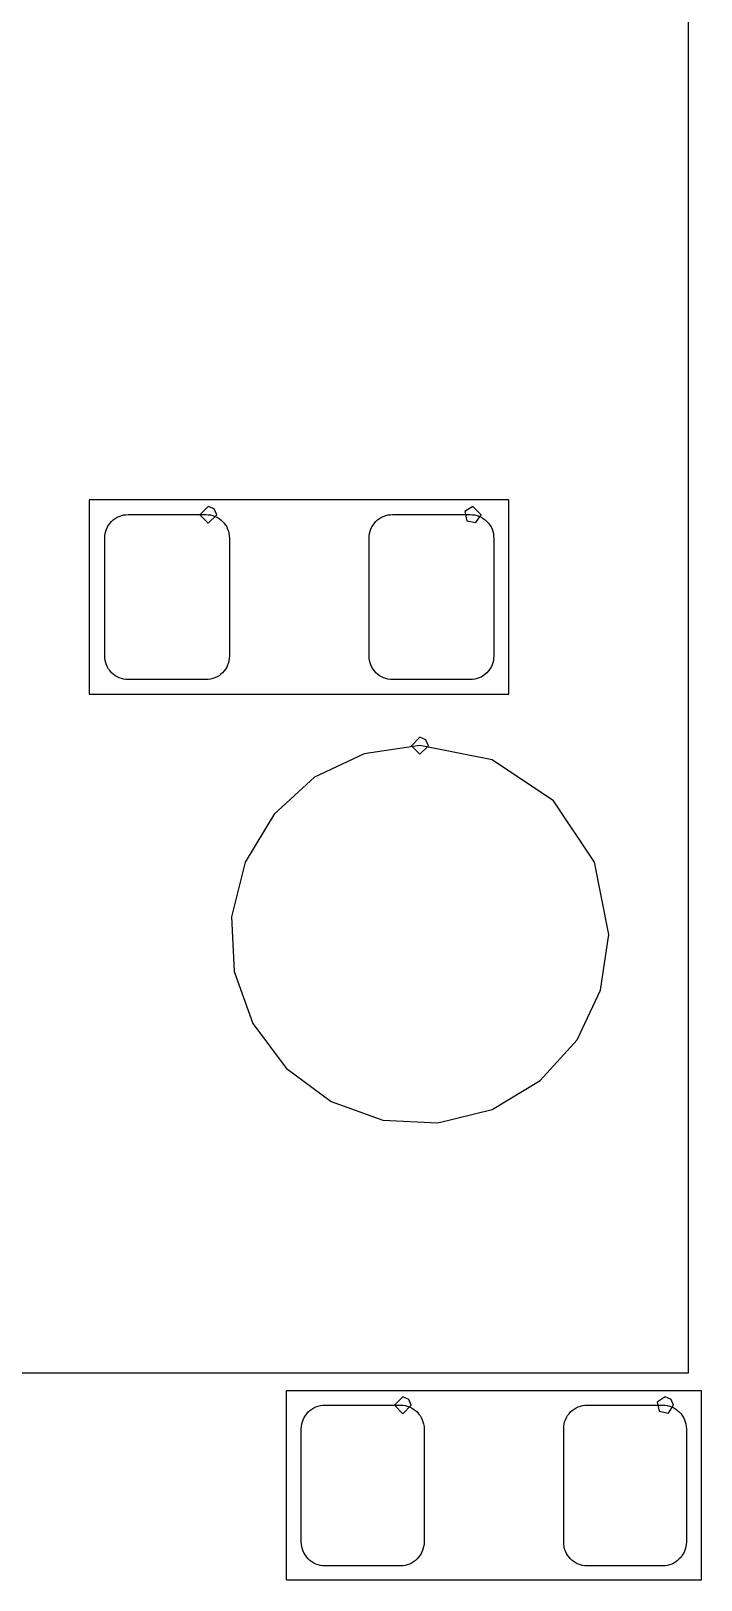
# Model space of a CAD drawing. Extents: x 114 to 258, y 8 to 198.
# Drawn here: x 195.38 to 203.3, y 169.09 to 187.4 of the extents above; entities that cross this region are included whole.
import ezdxf

# ---------------------------------------------------------------- set-up
doc = ezdxf.new("R2010")
doc.units = 0

msp = doc.modelspace()

# ---------------------------------------------------------------- linework, layer by layer
at = {"layer": 'Layer 1', "color": 7}
for points in [[(203.1492, 171.5387), (203.1492, 194.04056)], [(201.0283, 181.85872), (196.06768, 181.85872)], [(196.06768, 181.85872), (196.06768, 179.56002)], [(201.0283, 179.56002), (201.0283, 181.85872)], [(196.33184, 181.60218), (196.35216, 181.61996)], [(196.35216, 181.61996), (196.37502, 181.6352)], [(196.37502, 181.6352), (196.39788, 181.65044)], [(196.39788, 181.65044), (196.42074, 181.6606)], [(196.42074, 181.6606), (196.44868, 181.67076)], [(196.44868, 181.67076), (196.47408, 181.67838)], [(196.47408, 181.67838), (196.50202, 181.68092)], [(196.50202, 181.68092), (196.52742, 181.68346)], [(196.52742, 181.68346), (197.4469, 181.68346)], [(197.475348, 181.779904), (197.375348, 181.679904), (197.475348, 181.579904), (197.575348, 181.679904), (197.546059, 181.750615), (197.475348, 181.779904), (197.475348, 181.779904)], [(197.4469, 181.68346), (197.47484, 181.68092)], [(197.47484, 181.68092), (197.50024, 181.67838)], [(197.50024, 181.67838), (197.52818, 181.67076)], [(197.52818, 181.67076), (197.55358, 181.6606)], [(197.55358, 181.6606), (197.57898, 181.65044)], [(197.57898, 181.65044), (197.60184, 181.6352)], [(197.60184, 181.6352), (197.62216, 181.61996)], [(197.62216, 181.61996), (197.64248, 181.60218)], [(199.45604, 181.60218), (199.47636, 181.61996)], [(199.47636, 181.61996), (199.49922, 181.6352)], [(199.49922, 181.6352), (199.52208, 181.65044)], [(199.52208, 181.65044), (199.54748, 181.6606)], [(199.54748, 181.6606), (199.57288, 181.67076)], [(199.57288, 181.67076), (199.59828, 181.67838)], [(199.59828, 181.67838), (199.62622, 181.68092)], [(199.62622, 181.68092), (199.65416, 181.68346)], [(199.65416, 181.68346), (200.5711, 181.68346)], [(200.60031, 181.779904), (200.507922, 181.718172), (200.529599, 181.609193), (200.638578, 181.587516), (200.70031, 181.679904), (200.60031, 181.779904), (200.60031, 181.779904)], [(200.5711, 181.68346), (200.59904, 181.68092)], [(200.59904, 181.68092), (200.62698, 181.67838)], [(200.62698, 181.67838), (200.65238, 181.67076)], [(200.65238, 181.67076), (200.67778, 181.6606)], [(200.67778, 181.6606), (200.70318, 181.65044)], [(200.70318, 181.65044), (200.72604, 181.6352)], [(200.72604, 181.6352), (200.7489, 181.61996)], [(200.7489, 181.61996), (200.76922, 181.60218)], [(196.25056, 181.432), (196.25564, 181.4574)], [(196.25056, 181.40406), (196.25056, 181.432)], [(196.25564, 181.4574), (196.26326, 181.48534)], [(196.26326, 181.48534), (196.27088, 181.51074)], [(196.27088, 181.51074), (196.28358, 181.53614)], [(196.28358, 181.53614), (196.29628, 181.559)], [(196.29628, 181.559), (196.31406, 181.58186)], [(196.31406, 181.58186), (196.33184, 181.60218)], [(197.64248, 181.60218), (197.6628, 181.58186)], [(197.6628, 181.58186), (197.67804, 181.559)], [(197.67804, 181.559), (197.69328, 181.53614)], [(197.69328, 181.53614), (197.70344, 181.51074)], [(197.70344, 181.51074), (197.7136, 181.48534)], [(197.7136, 181.48534), (197.71868, 181.4574)], [(197.71868, 181.4574), (197.72376, 181.432)], [(197.72376, 181.432), (197.7263, 181.40406)], [(199.37476, 181.40406), (199.3773, 181.432)], [(199.3773, 181.432), (199.37984, 181.4574)], [(199.37984, 181.4574), (199.38746, 181.48534)], [(199.38746, 181.48534), (199.39508, 181.51074)], [(199.39508, 181.51074), (199.40778, 181.53614)], [(199.40778, 181.53614), (199.42302, 181.559)], [(199.42302, 181.559), (199.43826, 181.58186)], [(199.43826, 181.58186), (199.45604, 181.60218)], [(200.76922, 181.60218), (200.787, 181.58186)], [(200.787, 181.58186), (200.80224, 181.559)], [(200.80224, 181.559), (200.81748, 181.53614)], [(200.81748, 181.53614), (200.83018, 181.51074)], [(200.83018, 181.51074), (200.8378, 181.48534)], [(200.8378, 181.48534), (200.84542, 181.4574)], [(200.84542, 181.4574), (200.84796, 181.432)], [(200.84796, 181.432), (200.8505, 181.40406)], [(196.25056, 180.0096), (196.25056, 181.40406)], [(197.7263, 181.40406), (197.7263, 180.0096)], [(199.37476, 180.0096), (199.37476, 181.40406)], [(200.8505, 181.40406), (200.8505, 180.0096)], [(196.25056, 179.9842), (196.25056, 180.0096)], [(196.25564, 179.95626), (196.25056, 179.9842)], [(197.72376, 179.9842), (197.71868, 179.95626)], [(197.7263, 180.0096), (197.72376, 179.9842)], [(199.3773, 179.9842), (199.37476, 180.0096)], [(199.37984, 179.95626), (199.3773, 179.9842)], [(200.84796, 179.9842), (200.84542, 179.95626)], [(200.8505, 180.0096), (200.84796, 179.9842)], [(196.26326, 179.93086), (196.25564, 179.95626)], [(196.27088, 179.90546), (196.26326, 179.93086)], [(196.28358, 179.88006), (196.27088, 179.90546)], [(196.29628, 179.8572), (196.28358, 179.88006)], [(196.31406, 179.83434), (196.29628, 179.8572)], [(196.33184, 179.81402), (196.31406, 179.83434)], [(196.35216, 179.79624), (196.33184, 179.81402)], [(196.37502, 179.77846), (196.35216, 179.79624)], [(197.62216, 179.79624), (197.60184, 179.77846)], [(197.64248, 179.81402), (197.62216, 179.79624)], [(197.6628, 179.83434), (197.64248, 179.81402)], [(197.67804, 179.8572), (197.6628, 179.83434)], [(197.69328, 179.88006), (197.67804, 179.8572)], [(197.70344, 179.90546), (197.69328, 179.88006)], [(197.7136, 179.93086), (197.70344, 179.90546)], [(197.71868, 179.95626), (197.7136, 179.93086)], [(199.38746, 179.93086), (199.37984, 179.95626)], [(199.39508, 179.90546), (199.38746, 179.93086)], [(199.40778, 179.88006), (199.39508, 179.90546)], [(199.42302, 179.8572), (199.40778, 179.88006)], [(199.43826, 179.83434), (199.42302, 179.8572)], [(199.45604, 179.81402), (199.43826, 179.83434)], [(199.47636, 179.79624), (199.45604, 179.81402)], [(199.49922, 179.77846), (199.47636, 179.79624)], [(200.7489, 179.79624), (200.72604, 179.77846)], [(200.76922, 179.81402), (200.7489, 179.79624)], [(200.787, 179.83434), (200.76922, 179.81402)], [(200.80224, 179.8572), (200.787, 179.83434)], [(200.81748, 179.88006), (200.80224, 179.8572)], [(200.83018, 179.90546), (200.81748, 179.88006)], [(200.8378, 179.93086), (200.83018, 179.90546)], [(200.84542, 179.95626), (200.8378, 179.93086)], [(196.39788, 179.76576), (196.37502, 179.77846)], [(196.42074, 179.75306), (196.39788, 179.76576)], [(196.44868, 179.74544), (196.42074, 179.75306)], [(196.47408, 179.73782), (196.44868, 179.74544)], [(196.50202, 179.73274), (196.47408, 179.73782)], [(196.52742, 179.73274), (196.50202, 179.73274)], [(197.4469, 179.73274), (196.52742, 179.73274)], [(197.47484, 179.73274), (197.4469, 179.73274)], [(197.50024, 179.73782), (197.47484, 179.73274)], [(197.52818, 179.74544), (197.50024, 179.73782)], [(197.55358, 179.75306), (197.52818, 179.74544)], [(197.57898, 179.76576), (197.55358, 179.75306)], [(197.60184, 179.77846), (197.57898, 179.76576)], [(199.52208, 179.76576), (199.49922, 179.77846)], [(199.54748, 179.75306), (199.52208, 179.76576)], [(199.57288, 179.74544), (199.54748, 179.75306)], [(199.59828, 179.73782), (199.57288, 179.74544)], [(199.62622, 179.73274), (199.59828, 179.73782)], [(199.65416, 179.73274), (199.62622, 179.73274)], [(200.5711, 179.73274), (199.65416, 179.73274)], [(200.59904, 179.73274), (200.5711, 179.73274)], [(200.62698, 179.73782), (200.59904, 179.73274)], [(200.65238, 179.74544), (200.62698, 179.73782)], [(200.67778, 179.75306), (200.65238, 179.74544)], [(200.70318, 179.76576), (200.67778, 179.75306)], [(200.72604, 179.77846), (200.70318, 179.76576)], [(196.06768, 179.56002), (201.0283, 179.56002)], [(199.9742, 178.95296), (199.31888, 178.8539)], [(199.9742, 178.95296), (199.31888, 178.8539)], [(199.976232, 179.051182), (199.876232, 178.951182), (199.976232, 178.851182), (200.076232, 178.951182), (200.046943, 179.021893), (199.976232, 179.051182), (199.976232, 179.051182)], [(199.976232, 179.051182), (199.876232, 178.951182), (199.976232, 178.851182), (200.076232, 178.951182), (200.046943, 179.021893), (199.976232, 179.051182), (199.976232, 179.051182)], [(200.83018, 178.78278), (199.9742, 178.95296)], [(200.83018, 178.78278), (199.9742, 178.95296)], [(199.31888, 178.8539), (198.73214, 178.57704)], [(199.31888, 178.8539), (198.73214, 178.57704)], [(201.55662, 178.29764), (200.83018, 178.78278)], [(201.55662, 178.29764), (200.83018, 178.78278)], [(198.73214, 178.57704), (198.25208, 178.14016)], [(198.73214, 178.57704), (198.25208, 178.14016)], [(198.25208, 178.14016), (197.90918, 177.57374)], [(198.25208, 178.14016), (197.90918, 177.57374)], [(202.03922, 177.57374), (201.55662, 178.29764)], [(202.03922, 177.57374), (201.55662, 178.29764)], [(197.90918, 177.57374), (197.74916, 176.92858)], [(197.90918, 177.57374), (197.74916, 176.92858)], [(202.2094, 176.71776), (202.03922, 177.57374)], [(202.2094, 176.71776), (202.03922, 177.57374)], [(197.74916, 176.92858), (197.78218, 176.28088)], [(197.74916, 176.92858), (197.78218, 176.28088)], [(202.11288, 176.06244), (202.2094, 176.71776)], [(202.11288, 176.06244), (202.2094, 176.71776)], [(197.78218, 176.28088), (198.00062, 175.66874)], [(197.78218, 176.28088), (198.00062, 175.66874)], [(201.83348, 175.4757), (202.11288, 176.06244)], [(201.83348, 175.4757), (202.11288, 176.06244)], [(198.00062, 175.66874), (198.39432, 175.13788)], [(198.00062, 175.66874), (198.39432, 175.13788)], [(201.39914, 174.9931), (201.83348, 175.4757)], [(201.39914, 174.9931), (201.83348, 175.4757)], [(198.39432, 175.13788), (198.92772, 174.74418)], [(198.39432, 175.13788), (198.92772, 174.74418)], [(200.83018, 174.65274), (201.39914, 174.9931)], [(200.83018, 174.65274), (201.39914, 174.9931)], [(198.92772, 174.74418), (199.53986, 174.52574)], [(198.92772, 174.74418), (199.53986, 174.52574)], [(199.53986, 174.52574), (200.18756, 174.49272)], [(199.53986, 174.52574), (200.18756, 174.49272)], [(200.18756, 174.49272), (200.83018, 174.65274)], [(200.18756, 174.49272), (200.83018, 174.65274)], [(171.80814, 171.5387), (203.1492, 171.5387)], [(198.3994, 171.33042), (203.29906, 171.33042)], [(198.3994, 169.09014), (198.3994, 171.33042)], [(199.77481, 171.254906), (199.67481, 171.154906), (199.77481, 171.054906), (199.87481, 171.154906), (199.845521, 171.225617), (199.77481, 171.254906), (199.77481, 171.254906)], [(202.87488, 171.254906), (202.782492, 171.193174), (202.804169, 171.084195), (202.913148, 171.062518), (202.97488, 171.154906), (202.945591, 171.225617), (202.87488, 171.254906), (202.87488, 171.254906)], [(203.29906, 171.33042), (203.29906, 169.09014)], [(198.59752, 170.98498), (198.60768, 171.01038)], [(198.60768, 171.01038), (198.62292, 171.03324)], [(198.62292, 171.03324), (198.63816, 171.0561)], [(198.63816, 171.0561), (198.65594, 171.07642)], [(198.65594, 171.07642), (198.67626, 171.0942)], [(198.67626, 171.0942), (198.69912, 171.10944)], [(198.69912, 171.10944), (198.72198, 171.12468)], [(198.72198, 171.12468), (198.74738, 171.13738)], [(198.74738, 171.13738), (198.77278, 171.145)], [(198.77278, 171.145), (198.80072, 171.15262)], [(198.80072, 171.15262), (198.82612, 171.15516)], [(198.82612, 171.15516), (198.85406, 171.1577)], [(198.85406, 171.1577), (199.7456, 171.1577)], [(199.7456, 171.1577), (199.77354, 171.15516)], [(199.77354, 171.15516), (199.80148, 171.15262)], [(199.80148, 171.15262), (199.82688, 171.145)], [(199.82688, 171.145), (199.85228, 171.13738)], [(199.85228, 171.13738), (199.87768, 171.12468)], [(199.87768, 171.12468), (199.90054, 171.10944)], [(199.90054, 171.10944), (199.9234, 171.0942)], [(199.9234, 171.0942), (199.94372, 171.07642)], [(199.94372, 171.07642), (199.9615, 171.0561)], [(199.9615, 171.0561), (199.97928, 171.03324)], [(199.97928, 171.03324), (199.99198, 171.01038)], [(199.99198, 171.01038), (200.00468, 170.98498)], [(201.69632, 170.98498), (201.70902, 171.01038)], [(201.70902, 171.01038), (201.72172, 171.03324)], [(201.72172, 171.03324), (201.7395, 171.0561)], [(201.7395, 171.0561), (201.75728, 171.07642)], [(201.75728, 171.07642), (201.7776, 171.0942)], [(201.7776, 171.0942), (201.79792, 171.10944)], [(201.79792, 171.10944), (201.82332, 171.12468)], [(201.82332, 171.12468), (201.84618, 171.13738)], [(201.84618, 171.13738), (201.87412, 171.145)], [(201.87412, 171.145), (201.89952, 171.15262)], [(201.89952, 171.15262), (201.92746, 171.15516)], [(201.92746, 171.15516), (201.95286, 171.1577)], [(201.95286, 171.1577), (202.84694, 171.1577)], [(202.84694, 171.1577), (202.87488, 171.15516)], [(202.87488, 171.15516), (202.90028, 171.15262)], [(202.90028, 171.15262), (202.92822, 171.145)], [(202.92822, 171.145), (202.95362, 171.13738)], [(202.95362, 171.13738), (202.97648, 171.12468)], [(202.97648, 171.12468), (203.00188, 171.10944)], [(203.00188, 171.10944), (203.0222, 171.0942)], [(203.0222, 171.0942), (203.04252, 171.07642)], [(203.04252, 171.07642), (203.06284, 171.0561)], [(203.06284, 171.0561), (203.07808, 171.03324)], [(203.07808, 171.03324), (203.09332, 171.01038)], [(203.09332, 171.01038), (203.10348, 170.98498)], [(198.57466, 170.8783), (198.5772, 170.90624)], [(198.57466, 169.53718), (198.57466, 170.8783)], [(198.5772, 170.90624), (198.57974, 170.93418)], [(198.57974, 170.93418), (198.58736, 170.95958)], [(198.58736, 170.95958), (198.59752, 170.98498)], [(200.00468, 170.98498), (200.0123, 170.95958)], [(200.0123, 170.95958), (200.01992, 170.93418)], [(200.01992, 170.93418), (200.025, 170.90624)], [(200.025, 170.90624), (200.025, 170.8783)], [(200.025, 170.8783), (200.025, 169.53718)], [(201.676, 170.90624), (201.68108, 170.93418)], [(201.676, 170.8783), (201.676, 170.90624)], [(201.676, 169.53718), (201.676, 170.8783)], [(201.68108, 170.93418), (201.68616, 170.95958)], [(201.68616, 170.95958), (201.69632, 170.98498)], [(203.10348, 170.98498), (203.11364, 170.95958)], [(203.11364, 170.95958), (203.11872, 170.93418)], [(203.11872, 170.93418), (203.1238, 170.90624)], [(203.1238, 170.90624), (203.12634, 170.8783)], [(203.12634, 170.8783), (203.12634, 169.53718)], [(198.5772, 169.50924), (198.57466, 169.53718)], [(200.025, 169.53718), (200.025, 169.50924)], [(201.676, 169.50924), (201.676, 169.53718)], [(203.12634, 169.53718), (203.1238, 169.50924)], [(198.57974, 169.4813), (198.5772, 169.50924)], [(198.58736, 169.4559), (198.57974, 169.4813)], [(198.59752, 169.4305), (198.58736, 169.4559)], [(198.60768, 169.4051), (198.59752, 169.4305)], [(198.62292, 169.38224), (198.60768, 169.4051)], [(198.63816, 169.35938), (198.62292, 169.38224)], [(198.65594, 169.33906), (198.63816, 169.35938)], [(199.9615, 169.35938), (199.94372, 169.33906)], [(199.97928, 169.38224), (199.9615, 169.35938)], [(199.99198, 169.4051), (199.97928, 169.38224)], [(200.00468, 169.4305), (199.99198, 169.4051)], [(200.0123, 169.4559), (200.00468, 169.4305)], [(200.01992, 169.4813), (200.0123, 169.4559)], [(200.025, 169.50924), (200.01992, 169.4813)], [(201.68108, 169.4813), (201.676, 169.50924)], [(201.68616, 169.4559), (201.68108, 169.4813)], [(201.69632, 169.4305), (201.68616, 169.4559)], [(201.70902, 169.4051), (201.69632, 169.4305)], [(201.72172, 169.38224), (201.70902, 169.4051)], [(201.7395, 169.35938), (201.72172, 169.38224)], [(201.75728, 169.33906), (201.7395, 169.35938)], [(203.06284, 169.35938), (203.04252, 169.33906)], [(203.07808, 169.38224), (203.06284, 169.35938)], [(203.09332, 169.4051), (203.07808, 169.38224)], [(203.10348, 169.4305), (203.09332, 169.4051)], [(203.11364, 169.4559), (203.10348, 169.4305)], [(203.11872, 169.4813), (203.11364, 169.4559)], [(203.1238, 169.50924), (203.11872, 169.4813)], [(198.67626, 169.32128), (198.65594, 169.33906)], [(198.69912, 169.3035), (198.67626, 169.32128)], [(198.72198, 169.2908), (198.69912, 169.3035)], [(198.74738, 169.2781), (198.72198, 169.2908)], [(198.77278, 169.27048), (198.74738, 169.2781)], [(198.80072, 169.26286), (198.77278, 169.27048)], [(198.82612, 169.25778), (198.80072, 169.26286)], [(198.85406, 169.25778), (198.82612, 169.25778)], [(199.7456, 169.25778), (198.85406, 169.25778)], [(199.77354, 169.25778), (199.7456, 169.25778)], [(199.80148, 169.26286), (199.77354, 169.25778)], [(199.82688, 169.27048), (199.80148, 169.26286)], [(199.85228, 169.2781), (199.82688, 169.27048)], [(199.87768, 169.2908), (199.85228, 169.2781)], [(199.90054, 169.3035), (199.87768, 169.2908)], [(199.9234, 169.32128), (199.90054, 169.3035)], [(199.94372, 169.33906), (199.9234, 169.32128)], [(201.7776, 169.32128), (201.75728, 169.33906)], [(201.79792, 169.3035), (201.7776, 169.32128)], [(201.82332, 169.2908), (201.79792, 169.3035)], [(201.84618, 169.2781), (201.82332, 169.2908)], [(201.87412, 169.27048), (201.84618, 169.2781)], [(201.89952, 169.26286), (201.87412, 169.27048)], [(201.92746, 169.25778), (201.89952, 169.26286)], [(201.95286, 169.25778), (201.92746, 169.25778)], [(202.84694, 169.25778), (201.95286, 169.25778)], [(202.87488, 169.25778), (202.84694, 169.25778)], [(202.90028, 169.26286), (202.87488, 169.25778)], [(202.92822, 169.27048), (202.90028, 169.26286)], [(202.95362, 169.2781), (202.92822, 169.27048)], [(202.97648, 169.2908), (202.95362, 169.2781)], [(203.00188, 169.3035), (202.97648, 169.2908)], [(203.0222, 169.32128), (203.00188, 169.3035)], [(203.04252, 169.33906), (203.0222, 169.32128)], [(203.29906, 169.09014), (198.3994, 169.09014)]]:
    msp.add_lwpolyline(points, dxfattribs=at)

doc.saveas('drawing.dxf')
